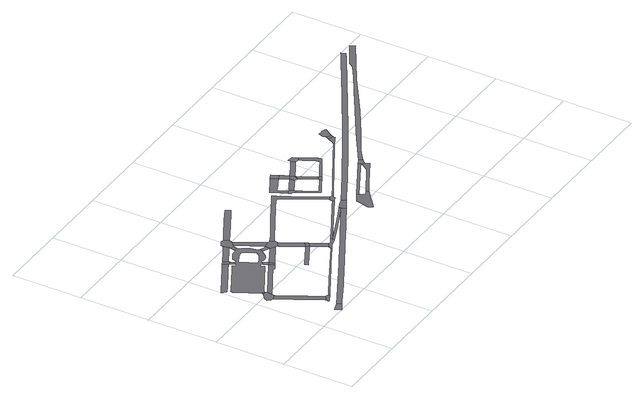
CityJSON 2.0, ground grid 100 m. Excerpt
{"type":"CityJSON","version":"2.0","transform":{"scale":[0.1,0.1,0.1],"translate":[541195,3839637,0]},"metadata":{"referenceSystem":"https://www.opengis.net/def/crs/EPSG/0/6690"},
"CityObjects":{
"road1":{"type":"Road","geometry":[{"type":"MultiSurface","lod":"1","boundaries":[[[0,1,2,3,4]]]}]},
"road2":{"type":"Road","geometry":[{"type":"MultiSurface","lod":"1","boundaries":[[[5,6,7,8,9,10,11,12,13,14,15,16,17,18]]]}]},
"road3":{"type":"Road","attributes":{"RoadStructureAttribute.sectionType":"1"},"geometry":[{"type":"MultiSurface","lod":"1","boundaries":[[[19,20,21,5,18,22]]]}]},
"road4":{"type":"Road","attributes":{"RoadStructureAttribute.sectionType":"1"},"geometry":[{"type":"MultiSurface","lod":"1","boundaries":[[[23,24,25,26,27,28,29,14,13,30,31,32,33,34,35,36,37,38,39,40]]]}]},
"road5":{"type":"Road","geometry":[{"type":"MultiSurface","lod":"1","boundaries":[[[41,40,39,42,43,44,45,46,47,48]]]}]},
"road6":{"type":"Road","attributes":{"RoadStructureAttribute.sectionType":"1"},"geometry":[{"type":"MultiSurface","lod":"1","boundaries":[[[49,50,51,52,53,54,55,56,57,58,59,60,61,62,63,64,65,66]]]}]},
"road7":{"type":"Road","attributes":{"RoadStructureAttribute.sectionType":"1"},"geometry":[{"type":"MultiSurface","lod":"1","boundaries":[[[67,68,17,16,69,70,71,72,73,74,75,76]]]}]},
"road8":{"type":"Road","geometry":[{"type":"MultiSurface","lod":"1","boundaries":[[[77,78,79,80,81,82,83,84,85,86,87,88,89,90,91,92,93,94,95,96,97,98,99,100,101,102,103,104,105,106,107,108,109,110,111,112,113,114,115,116,117,118,119,120,121,122,19,22,123,124,125,126,127,128,129,130,131,132,133,134,135,136,137,138,139,140,141,142,143,144,145,146,147,148,149,150,151,152],[153,154,155,156,157,158,159,160,161,162,163,164,165,166,167,168,169,170,171]]]}]},
"road9":{"type":"Road","geometry":[{"type":"MultiSurface","lod":"1","boundaries":[[[172,49,66,173,174,175]]]}]},
"road10":{"type":"Road","geometry":[{"type":"MultiSurface","lod":"1","boundaries":[[[174,173,176,107,106]]]}]},
"road11":{"type":"Road","geometry":[{"type":"MultiSurface","lod":"1","boundaries":[[[177,132,131,178,67,179]]]}]},
"road12":{"type":"Road","attributes":{"RoadStructureAttribute.sectionType":"1"},"geometry":[{"type":"MultiSurface","lod":"1","boundaries":[[[180,181,182,183,184,185,48,47,186,187,188,189,190,191]]]}]},
"road13":{"type":"Road","geometry":[{"type":"MultiSurface","lod":"1","boundaries":[[[179,67,76,192]]]}]},
"road14":{"type":"Road","attributes":{"RoadStructureAttribute.sectionType":"1"},"geometry":[{"type":"MultiSurface","lod":"1","boundaries":[[[193,194,195,196,197,172,175,198,199,200,201,202,203]]]}]},
"road15":{"type":"Road","attributes":{"RoadStructureAttribute.sectionType":"1"},"geometry":[{"type":"MultiSurface","lod":"1","boundaries":[[[204,179,192,205]]]}]},
"road16":{"type":"Road","geometry":[{"type":"MultiSurface","lod":"1","boundaries":[[[206,207,93,92,208,209]]]}]},
"road17":{"type":"Road","attributes":{"RoadStructureAttribute.sectionType":"1"},"geometry":[{"type":"MultiSurface","lod":"1","boundaries":[[[210,211,212,213,214,215]]]}]},
"road18":{"type":"Road","geometry":[{"type":"MultiSurface","lod":"1","boundaries":[[[216,217,218,79,78,219,204,220]]]}]},
"road19":{"type":"Road","geometry":[{"type":"MultiSurface","lod":"1","boundaries":[[[221,222,223,224,225,193,203,206,209,226,227,228,229,230]]]}]},
"road20":{"type":"Road","attributes":{"RoadStructureAttribute.sectionType":"1"},"geometry":[{"type":"MultiSurface","lod":"1","boundaries":[[[231,232,233,234,227,226,235,236,237,238,239]]]}]},
"road21":{"type":"Road","attributes":{"RoadStructureAttribute.sectionType":"1"},"geometry":[{"type":"MultiSurface","lod":"1","boundaries":[[[240,241,242,243,244,245,246,247,248,249,0,4,250,251,252,253,254,255,256,257,258,259,260,261]]]}]},
"road22":{"type":"Road","geometry":[{"type":"MultiSurface","lod":"1","boundaries":[[[262,239,238,220,204,205,263,264,265,266,267,268]]]}]},
"road23":{"type":"Road","attributes":{"RoadStructureAttribute.sectionType":"1"},"geometry":[{"type":"MultiSurface","lod":"1","boundaries":[[[269,270,265,264,271,272,273,274,210,275]]]}]},
"road24":{"type":"Road","geometry":[{"type":"MultiSurface","lod":"1","boundaries":[[[275,210,215,276]]]}]},
"road25":{"type":"Road","attributes":{"RoadStructureAttribute.sectionType":"1"},"geometry":[{"type":"MultiSurface","lod":"1","boundaries":[[[276,215,277,278]]]}]},
"road26":{"type":"Road","geometry":[{"type":"MultiSurface","lod":"1","boundaries":[[[279,280,281,282,283,284,285,278,277,180,191,286,287,288,289,290,291,292,293,294,295]]]}]},
"road27":{"type":"Road","attributes":{"RoadStructureAttribute.sectionType":"1"},"geometry":[{"type":"MultiSurface","lod":"1","boundaries":[[[296,297,298,299,300,301,230,229,302,303,304,305,306,307,308,309,310,311,312,313]]]}]},
"road28":{"type":"Road","attributes":{"RoadStructureAttribute.sectionType":"1"},"geometry":[{"type":"MultiSurface","lod":"1","boundaries":[[[314,315,316,317,318,295,294,319,320,240]]]}]},
"road29":{"type":"Road","attributes":{"RoadStructureAttribute.sectionType":"1"},"geometry":[{"type":"MultiSurface","lod":"1","boundaries":[[[321,322,323,324,325,326,327,328,329,330,268,267,331,332,333,334,335,336,337,338]]]}]},
"road30":{"type":"Road","attributes":{"RoadStructureAttribute.sectionType":"1"},"geometry":[{"type":"MultiSurface","lod":"1","boundaries":[[[339,340,341,342,343,344,345,346,347,348,349,350,351,352,353,279,295,354]]]}]},
"road31":{"type":"Road","geometry":[{"type":"MultiSurface","lod":"1","boundaries":[[[355,356,357,358,314,240,261,359,360]]]}]},
"road32":{"type":"Road","geometry":[{"type":"MultiSurface","lod":"1","boundaries":[[[361,338,337,362,339,354,363,364,365,366,367,368,369,370,371,372]]]}]},
"road33":{"type":"Road","geometry":[{"type":"MultiSurface","lod":"1","boundaries":[[[373,374,375,376,377,378,379,380]]]}]},
"road34":{"type":"Road","attributes":{"RoadStructureAttribute.sectionType":"1"},"geometry":[{"type":"MultiSurface","lod":"1","boundaries":[[[381,382,383,384,375,374,385,386,387,388,389,390,391]]]}]},
"road35":{"type":"Road","geometry":[{"type":"MultiSurface","lod":"1","boundaries":[[[392,393,394,395,396,397,398,399]]]}]},
"road36":{"type":"Road","attributes":{"RoadStructureAttribute.sectionType":"1"},"geometry":[{"type":"MultiSurface","lod":"1","boundaries":[[[400,401,402,403,404,373,380,405,406,407,408]]]}]},
"road37":{"type":"Road","attributes":{"RoadStructureAttribute.sectionType":"1"},"geometry":[{"type":"MultiSurface","lod":"1","boundaries":[[[409,410,411,412,379,378,413,414,415,416,417,418]]]}]},
"road38":{"type":"Road","geometry":[{"type":"MultiSurface","lod":"1","boundaries":[[[419,381,391,420,421]]]}]},
"road39":{"type":"Road","attributes":{"RoadStructureAttribute.sectionType":"1"},"geometry":[{"type":"MultiSurface","lod":"1","boundaries":[[[422,420,391,423,400,424]]]}]},
"road40":{"type":"Road","geometry":[{"type":"MultiSurface","lod":"1","boundaries":[[[424,400,408,425,426]]]}]},
"road41":{"type":"Road","attributes":{"RoadStructureAttribute.sectionType":"1"},"geometry":[{"type":"MultiSurface","lod":"1","boundaries":[[[427,428,429,430,431,432,433,426,425,434,435,436,437,438]]]}]},
"road42":{"type":"Road","geometry":[{"type":"MultiSurface","lod":"1","boundaries":[[[438,437,418,417,439,440]]]}]},
"road43":{"type":"Road","attributes":{"RoadStructureAttribute.sectionType":"1"},"geometry":[{"type":"MultiSurface","lod":"1","boundaries":[[[441,392,399,442,443]]]}]},
"road44":{"type":"Road","attributes":{"RoadStructureAttribute.sectionType":"1"},"geometry":[{"type":"MultiSurface","lod":"1","boundaries":[[[444,445,446,447,448,424,426,449,450,451,452]]]}]},
"road45":{"type":"Road","attributes":{"RoadStructureAttribute.sectionType":"1"},"geometry":[{"type":"MultiSurface","lod":"1","boundaries":[[[453,454,397,396,455,456,457]]]}]},
"road46":{"type":"Road","attributes":{"RoadStructureAttribute.sectionType":"1"},"geometry":[{"type":"MultiSurface","lod":"1","boundaries":[[[458,459,460,461,462,463,464,372,371,465,466,467,468]]]}]},
"road47":{"type":"Road","attributes":{"RoadStructureAttribute.sectionType":"1"},"geometry":[{"type":"MultiSurface","lod":"1","boundaries":[[[469,470,471,472,473,474,475,476,477,478,479,480,481,482,483,440,439]]]}]},
"road48":{"type":"Road","geometry":[{"type":"MultiSurface","lod":"1","boundaries":[[[484,485,444,452,476,475,486,487]]]}]},
"road49":{"type":"Road","geometry":[{"type":"MultiSurface","lod":"1","boundaries":[[[488,441,443,453,457,489,490]]]}]},
"road50":{"type":"Road","attributes":{"RoadStructureAttribute.sectionType":"1"},"geometry":[{"type":"MultiSurface","lod":"1","boundaries":[[[491,492,458,468,493,494,495,496,497]]]}]},
"road51":{"type":"Road","geometry":[{"type":"MultiSurface","lod":"1","boundaries":[[[498,499,491,497,500,501]]]}]},
"road52":{"type":"Road","geometry":[{"type":"MultiSurface","lod":"1","boundaries":[[[502,503,504,505,506,507,498,501,508,509]]]}]},
"road53":{"type":"Road","attributes":{"RoadStructureAttribute.sectionType":"1"},"geometry":[{"type":"MultiSurface","lod":"1","boundaries":[[[510,511,512,513,514,515,516,517,518,519,520,521,522,523,524,525,526,527,528,529,530,531,532,533,534,535,355,360,536,537,538,539,540,541,542,543,544,545,546,547,548,549,550,551,552,553,554,555,556,557,558,559,560,561]]]}]},
"road54":{"type":"Road","attributes":{"RoadStructureAttribute.sectionType":"1"},"geometry":[{"type":"MultiSurface","lod":"1","boundaries":[[[562,563,564,565,566,567,568,569,570,571,572,573,574,488,490,575,576,577,578,579,580,581,582]]]}]}
},
"vertices":[
[538,132,0],[415,94,0],[425,62,0],[455,7,0],[572,71,0],
[257,1046,0],[240,1033,0],[175,986,0],[176,985,0],[172,976,0],[161,945,0],[158,938,0],[196,891,0],[223,886,0],[299,918,0],[303,935,0],[308,952,0],[317,1025,0],[305,1037,0],
[269,1072,0],[267,1064,0],[262,1054,0],[302,1049,0],
[506,543,0],[494,564,0],[493,566,0],[480,589,0],[421,694,0],[393,744,0],[303,910,0],[225,882,0],[245,847,0],[295,756,0],[352,655,0],[354,650,0],[404,563,0],[434,507,0],[436,504,0],[545,304,0],[550,296,0],[616,344,0],
[639,333,0],[545,270,0],[543,260,0],[547,241,0],[591,266,0],[640,293,0],[664,306,0],[657,324,0],
[578,1844,0],[542,1824,0],[413,1753,0],[330,1708,0],[309,1696,0],[303,1693,0],[4,1526,0],[71,1472,0],[148,1515,0],[190,1538,0],[231,1561,0],[284,1592,0],[328,1615,0],[331,1617,0],[372,1640,0],[434,1674,0],[507,1715,0],[616,1775,0],
[879,1335,0],[877,1334,0],[316,956,0],[509,1064,0],[678,1158,0],[755,1201,0],[812,1232,0],[817,1222,0],[823,1212,0],[912,1262,0],
[1092,1550,0],[1099,1552,0],[1114,1602,0],[1104,1612,0],[1098,1617,0],[1096,1625,0],[1091,1652,0],[1091,1657,0],[1085,1685,0],[1075,1719,0],[1057,1759,0],[1017,1819,0],[994,1846,0],[984,1858,0],[984,1866,0],[984,1873,0],[938,1868,0],[931,1858,0],[919,1858,0],[889,1855,0],[864,1852,0],[826,1839,0],[762,1804,0],[752,1794,0],[745,1781,0],[737,1764,0],[727,1738,0],[720,1731,0],[713,1726,0],[705,1726,0],[673,1703,0],[670,1695,0],[665,1693,0],[650,1683,0],[636,1675,0],[631,1677,0],[623,1690,0],[608,1715,0],[581,1700,0],[521,1667,0],[130,1453,0],[116,1445,0],[103,1442,0],[91,1402,0],[190,1222,0],[264,1087,0],[307,1059,0],[317,1072,0],[814,1349,0],[786,1397,0],[808,1414,0],[816,1417,0],[821,1419,0],[831,1417,0],[841,1407,0],[875,1425,0],[873,1435,0],[875,1442,0],[882,1446,0],[905,1458,0],[913,1458,0],[915,1453,0],[913,1443,0],[920,1435,0],[928,1431,0],[935,1431,0],[948,1433,0],[960,1436,0],[973,1441,0],[985,1446,0],[1010,1461,0],[1040,1487,0],[1052,1499,0],[1067,1522,0],[1079,1539,0],[1084,1545,0],[989,1549,0],[934,1519,0],[882,1491,0],[860,1479,0],[848,1472,0],[793,1576,0],[758,1641,0],[748,1659,0],[733,1689,0],[850,1747,0],[870,1755,0],[895,1760,0],[913,1762,0],[922,1763,0],[930,1758,0],[940,1743,0],[987,1657,0],[997,1641,0],[1019,1601,0],
[627,1871,0],[635,1768,0],[672,1787,0],[665,1802,0],
[670,1708,0],
[882,1412,0],[848,1394,0],[914,1353,0],
[1593,839,0],[1590,837,0],[1444,760,0],[1287,673,0],[1102,570,0],[1011,520,0],[1021,505,0],[1135,570,0],[1163,586,0],[1294,658,0],[1445,741,0],[1597,824,0],
[942,1279,0],
[935,2041,0],[933,2040,0],[853,1996,0],[778,1954,0],[681,1901,0],[675,1808,0],[740,1844,0],[815,1886,0],[873,1918,0],[936,1952,0],[953,1962,0],
[1204,1511,0],[1265,1459,0],
[953,1938,0],[939,1870,0],[986,1883,0],[1008,1931,0],
[1466,1140,0],[1441,1123,0],[1110,947,0],[1123,895,0],[1441,1066,0],[1490,1096,0],
[1181,1578,0],[1154,1583,0],[1134,1590,0],[1109,1547,0],[1214,1581,0],
[1058,2110,0],[1057,2110,0],[1023,2117,0],[1016,2119,0],[946,2079,0],[1026,1938,0],[1082,2002,0],[1087,2015,0],[1097,2041,0],[1066,2113,0],
[1284,1636,0],[1258,1683,0],[1219,1754,0],[1195,1797,0],[1098,1806,0],[1125,1758,0],[1173,1672,0],[1220,1587,0],[1303,1602,0],
[2458,1202,0],[2448,1196,0],[2378,1155,0],[2304,1113,0],[2147,1024,0],[1998,941,0],[1790,823,0],[1611,722,0],[1446,632,0],[1338,572,0],[787,189,0],[793,192,0],[1446,550,0],[1487,574,0],[1642,661,0],[1754,722,0],[1956,835,0],[2099,917,0],[2247,1000,0],[2456,1117,0],[2481,1132,0],[2487,1136,0],
[1324,1594,0],[1269,1458,0],[1293,1452,0],[1362,1493,0],[1371,1528,0],[1374,1542,0],[1336,1590,0],
[1439,1354,0],[1393,1437,0],[1304,1432,0],[1313,1415,0],[1374,1307,0],[1440,1187,0],[1529,1191,0],
[1553,1147,0],
[1609,879,0],[1672,930,0],
[1782,954,0],[1773,949,0],[1769,946,0],[1728,924,0],[1716,917,0],[1713,918,0],[1674,927,0],[1629,842,0],[1644,850,0],[1661,859,0],[1665,861,0],[1724,879,0],[1731,882,0],[1748,887,0],[1785,899,0],[1798,904,0],[1791,931,0],
[1663,2445,0],[1636,2429,0],[1596,2407,0],[1429,2316,0],[1196,2187,0],[1169,2172,0],[1229,2113,0],[1235,2117,0],[1280,2142,0],[1338,2173,0],[1359,2185,0],[1368,2190,0],[1430,2224,0],[1588,2311,0],[1601,2318,0],[1665,2354,0],[1674,2359,0],[1703,2375,0],
[2453,1225,0],[2440,1218,0],[2218,1118,0],[2069,1052,0],[1915,983,0],[1868,930,0],[2114,1042,0],
[2442,1725,0],[2276,2041,0],[2245,2092,0],[2241,2098,0],[2235,2095,0],[2174,2060,0],[1985,1956,0],[1808,1859,0],[1709,1801,0],[1436,1640,0],[1436,1576,0],[2025,1909,0],[2194,2000,0],[2206,1997,0],[2218,1993,0],[2227,1991,0],[2550,1424,0],[2600,1450,0],
[2539,1374,0],[2534,1371,0],[2514,1360,0],[2463,1332,0],[2433,1315,0],[2335,1261,0],[2197,1183,0],[2141,1153,0],[2111,1135,0],[2068,1111,0],[2026,1088,0],[1944,1043,0],[1891,1013,0],[1821,975,0],[1801,964,0],[2545,1349,0],
[2615,1289,0],[2605,1286,0],[2601,1285,0],[2514,1254,0],[2638,1221,0],[2641,1223,0],
[2617,1442,0],[2543,1393,0],[2569,1362,0],[2606,1373,0],[2622,1378,0],[2620,1384,0],[2619,1391,0],[2617,1397,0],[2615,1401,0],[2617,1402,0],[2643,1417,0],[2636,1434,0],
[2470,1973,0],[2457,1971,0],[2409,1946,0],[2431,1903,0],[2456,1903,0],[2472,1875,0],[2500,1891,0],[2503,1916,0],
[2579,2314,0],[2524,2284,0],[2299,2163,0],[2359,2044,0],[2408,2058,0],[2391,2087,0],[2396,2105,0],[2499,2155,0],[2519,2164,0],[2534,2172,0],[2630,2220,0],
[2826,1184,0],[2697,1112,0],[2649,914,0],[2684,850,0],[2960,1083,0],[2940,1117,0],[2884,1085,0],[2841,1156,0],
[2693,2098,0],[2656,2077,0],[2590,2040,0],[2576,2032,0],[2562,2024,0],[2606,1972,0],[2610,1974,0],[2623,1983,0],[2704,2028,0],
[2793,1716,0],[2731,1681,0],[2645,1633,0],[2540,1820,0],[2506,1816,0],[2636,1590,0],[2740,1650,0],[2813,1693,0],[2889,1736,0],[2874,1762,0],
[2650,2352,0],[2701,2256,0],[2694,2270,0],
[2729,2201,0],[2660,2162,0],[2763,2136,0],
[2749,2013,0],[2781,2069,0],
[2854,1930,0],[2849,1928,0],[2830,1957,0],[2837,1963,0],[2818,2000,0],[2804,2021,0],[2787,2057,0],[2761,1996,0],[2773,1974,0],[2811,1906,0],[2879,1785,0],[2922,1808,0],
[2944,1768,0],[2929,1795,0],
[3437,1524,0],[3365,1446,0],[3454,1487,0],
[3042,2287,0],[3024,2276,0],[2989,2255,0],[2975,2249,0],[2924,2221,0],[2952,2162,0],[3008,2192,0],[3023,2200,0],[3077,2232,0],
[3459,1475,0],[3380,1365,0],[3124,1176,0],[3519,1395,0],[3493,1452,0],
[3681,2032,0],[3677,2029,0],[3653,2016,0],[3446,1899,0],[3296,1811,0],[3068,1682,0],[2825,1543,0],[3252,1768,0],[3524,1924,0],[3660,2001,0],[3685,2015,0],
[3131,1877,0],[3138,1881,0],[3299,1974,0],[3294,2031,0],[3236,2131,0],[3231,2139,0],[3170,2244,0],[3132,2212,0],[3151,2177,0],[3187,2115,0],[3191,2108,0],[3236,2031,0],[3229,1966,0],[3119,1903,0],[3113,1900,0],
[3053,2331,0],[3066,2303,0],[3139,2298,0],[3141,2323,0],
[3513,1564,0],[3513,1481,0],[3545,1517,0],
[3742,2139,0],[3694,2054,0],[3726,2036,0],[3771,2059,0],[3791,2070,0],[3813,2081,0],[3807,2103,0],
[3768,2186,0],[3765,2181,0],[3815,2118,0],[3830,2144,0],
[3839,2299,0],[3813,2289,0],[3812,2289,0],[3780,2304,0],[3753,2229,0],[3767,2189,0],[3905,2274,0],[3854,2304,0],
[5519,3006,0],[5499,2993,0],[5249,2839,0],[5120,2760,0],[4930,2644,0],[4889,2620,0],[4811,2573,0],[4747,2534,0],[4593,2441,0],[4438,2348,0],[4199,2204,0],[4041,2109,0],[3968,2066,0],[3953,2057,0],[3917,2036,0],[3875,2012,0],[3778,1955,0],[3607,1854,0],[3506,1796,0],[3378,1723,0],[3294,1673,0],[3070,1545,0],[2863,1428,0],[2723,1350,0],[2709,1343,0],[2633,1299,0],[2713,1264,0],[2892,1363,0],[3083,1472,0],[3238,1560,0],[3376,1638,0],[3556,1744,0],[3728,1844,0],[3910,1953,0],[4029,2021,0],[4042,2028,0],[4189,2117,0],[4431,2262,0],[4516,2312,0],[4628,2381,0],[4757,2459,0],[4782,2475,0],[4829,2503,0],[4924,2561,0],[4981,2595,0],[5057,2642,0],[5161,2704,0],[5270,2773,0],[5376,2837,0],[5461,2889,0],[5514,2921,0],[5544,2939,0],
[5711,2990,0],[5366,2782,0],[5365,2780,0],[5311,2710,0],[5215,2647,0],[5129,2590,0],[4892,2442,0],[4791,2378,0],[4711,2328,0],[4467,2176,0],[4275,2056,0],[4065,1925,0],[4043,1912,0],[3619,1574,0],[3718,1644,0],[4044,1834,0],[4069,1849,0],[4491,2114,0],[4762,2294,0],[5097,2522,0],[5752,2924,0]
]}
